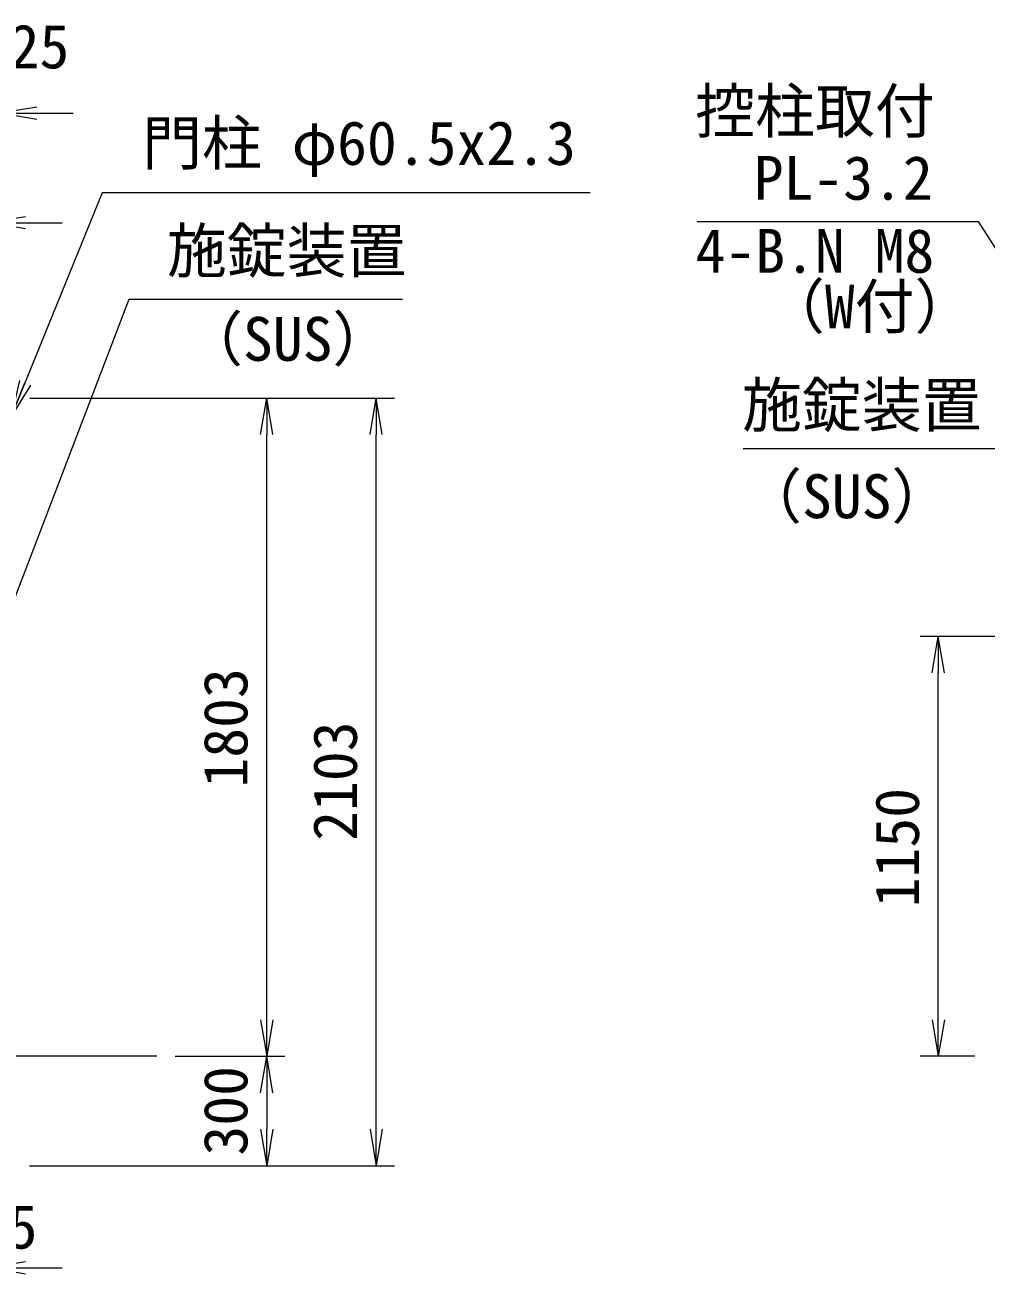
# Model space of a CAD drawing. Units: millimetres, scale not verified. Extents: x -10500 to 10500, y -7425 to 7425.
# Drawn here: x 3374 to 6007, y -180 to 3242 of the extents above; entities that cross this region are included whole.
import ezdxf
from ezdxf.enums import TextEntityAlignment as Align

# ---------------------------------------------------------------- set-up
doc = ezdxf.new("R2010")
doc.units = ezdxf.units.MM
doc.header["$LTSCALE"] = 50
for name, color, linetype, lineweight in [('0-2_D-STR-DIM', 7, 'Continuous', 9), ('0-3_0', 7, 'Continuous', 18), ('0-6_D-STR2', 7, 'Continuous', 9), ('0-9_D-STR-TXT', 7, 'Continuous', 9)]:
    doc.layers.add(name, color=color, linetype=linetype, lineweight=lineweight)
doc.styles.add('ＭＳ ゴシック', font='')
doc.styles.get('ＭＳ ゴシック').set_extended_font_data('MS Gothic')

# ---------------------------------------------------------------- blocks, each defined once
blk = doc.blocks.new('_Open')
at = {"layer": '0-3_0', "lineweight": 9}
blk.add_line((-50, 8.33), (0, 0), dxfattribs=at)
blk.add_lwpolyline([(-50, -8.33), (0, 0), (-50, 0)], dxfattribs=at)

msp = doc.modelspace()

# ---------------------------------------------------------------- linework, layer by layer
at = {"layer": '0-2_D-STR-DIM'}
for p, q in [((3405.75, 2999.98), (3505.75, 2999.98)), ((3375.5, 2699.98), (3475.5, 2699.98)), ((3387.2, 2219.98), (4086, 2219.98)), ((3387.2, 2219.98), (4386, 2219.98)), ((4036, 516.98), (4036, 2119.98)), ((4336, 216.98), (4336, 2119.98)), ((6298.29, 1566.98), (5826.01, 1566.98)), ((5876.01, 516.98), (5876.01, 1466.98)), ((3784.88, 416.98), (4086, 416.98)), ((3784.88, 416.98), (4086, 416.98)), ((5976.01, 416.98), (5826.01, 416.98)), ((4036, 316.98), (4036, 216.98)), ((3386, 116.98), (4386, 116.98)), ((3386, 116.98), (4086, 116.98)), ((3375.5, -163.02), (3475.5, -163.02))]:
    msp.add_line(p, q, dxfattribs=at)
at = {"layer": '0-6_D-STR2'}
msp.add_line((3734.88, 416.98), (-5214.18, 416.98), dxfattribs=at)
at = {"layer": '0-9_D-STR-TXT'}
for points in [[(4921.97, 2782.41), (3585.27, 2782.41), (3336.76, 2170.95)], [(5215.68, 2703.52), (5984.82, 2703.52), (6535.78, 1845.59)], [(4407.64, 2489.52), (3658.22, 2489.52), (3321.27, 1608.5)], [(5341.46, 2081.39), (6090.88, 2081.39), (6385.96, 1623)]]:
    msp.add_lwpolyline(points, dxfattribs=at)

# ---------------------------------------------------------------- block references
at = {"layer": '0-2_D-STR-DIM', "xscale": 2, "yscale": 2}
for p, rotation in [((3305.75, 2999.98), 180), ((3275.5, 2699.98), 180), ((4036, 2219.98), 90), ((4336, 2219.98), 90), ((5876.01, 1566.98), 90), ((4036, 416.98), 270), ((5876.01, 416.98), 270), ((4036, 416.98), 90), ((4036, 116.98), 270), ((4336, 116.98), 270), ((3275.5, -163.02), 180)]:
    msp.add_blockref('_Open', p, dxfattribs=dict(at, rotation=rotation))
at = {"layer": '0-9_D-STR-TXT', "xscale": 2, "yscale": 2, "rotation": 247.88234}
msp.add_blockref('_Open', (3336, 2169.1), dxfattribs=at)

# ---------------------------------------------------------------- texts
at = {"layer": '0-2_D-STR-DIM', "style": 'ＭＳ ゴシック'}
for s, p in [('35.25', (3086.32, 3086.85)), ('5', (3326.19, -146.15))]:
    msp.add_text(s, height=120.2, dxfattribs=at).set_placement(p, align=Align.BOTTOM_LEFT)
for s, p in [('1803', (4019.13, 1152.85)), ('2103', (4319.13, 1006.98)), ('1150', (5859.14, 824.73)), ('300', (4019.13, 144.79))]:
    msp.add_text(s, height=120.2, rotation=90, dxfattribs=at).set_placement(p, align=Align.BOTTOM_LEFT)
at = {"layer": '0-9_D-STR-TXT', "style": 'ＭＳ ゴシック'}
for s, p in [('控柱取付', (5210.3, 2910.22)), ('門柱 φ60.5x2.3', (3694.84, 2822.44)), ('PL-3.2', (5370.2, 2726.89)), ('施錠装置', (3762.76, 2527.42)), ('4-B.N M8', (5210.93, 2526.96)), ('（W付）', (5401.26, 2374.62)), ('（SUS）', (3806.88, 2285.75)), ('施錠装置', (5338.49, 2104.75)), ('（SUS）', (5338.49, 1854.75))]:
    msp.add_text(s, height=120.2, dxfattribs=at).set_placement(p, align=Align.BOTTOM_LEFT)

doc.saveas('drawing.dxf')
